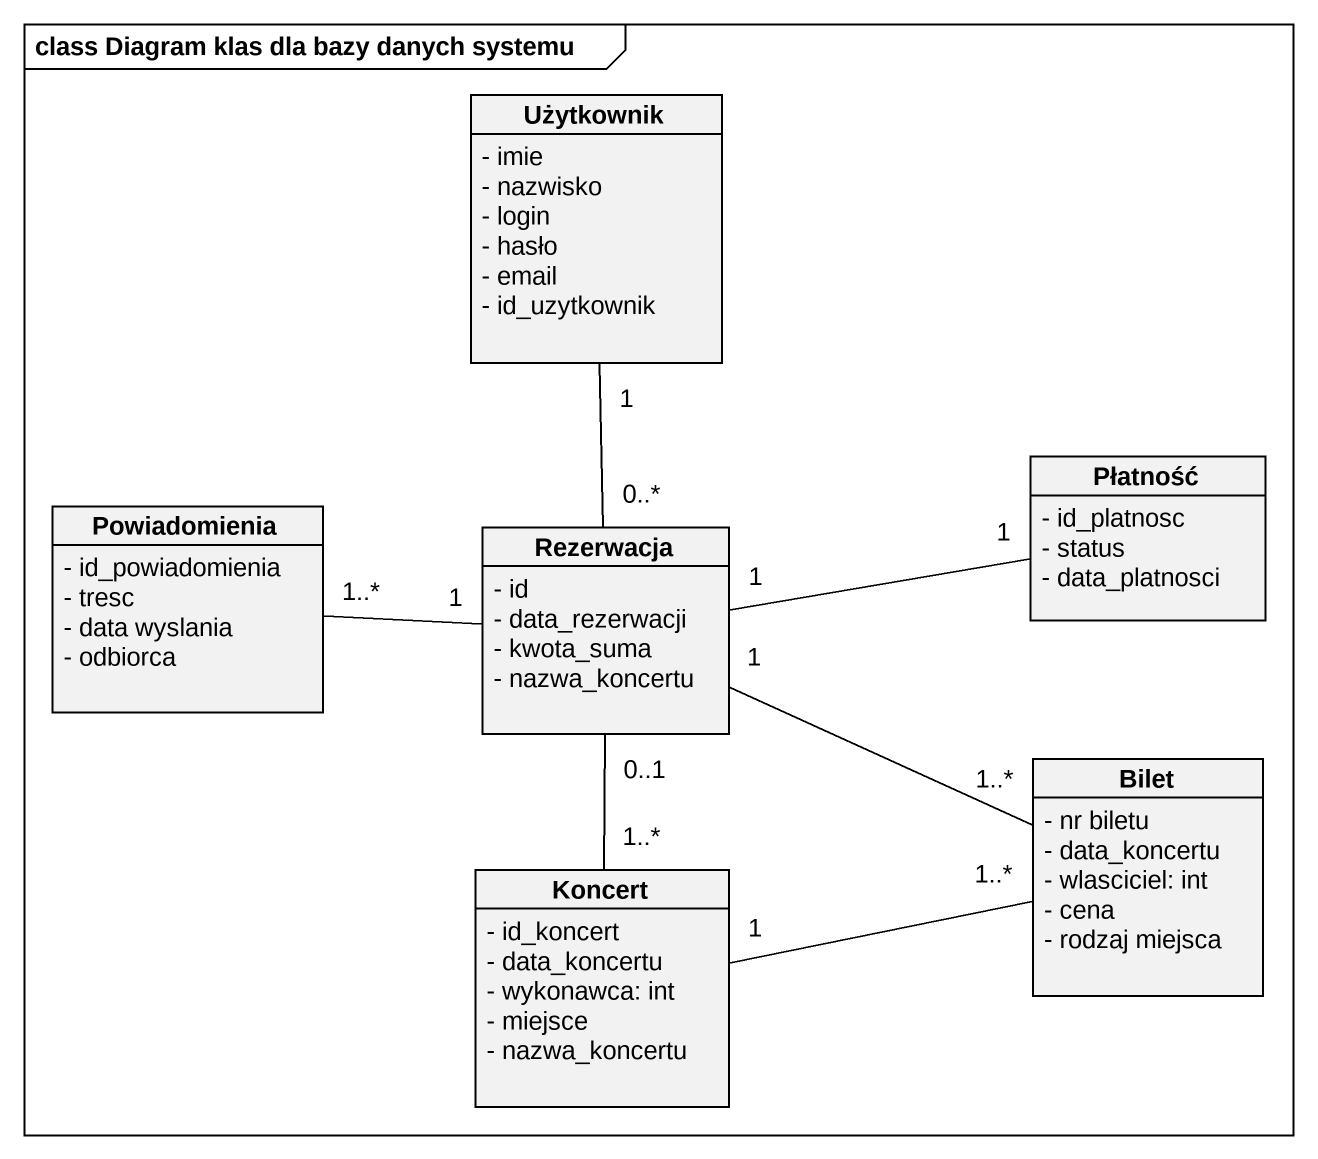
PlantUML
@startuml
mainframe class Diagram klas dla bazy danych systemu
hide circle
hide empty members
skinparam classAttributeIconSize 0
class Użytkownik {
  - imie
  - nazwisko
  - login
  - hasło
  - email
  - id_uzytkownik
}
class Płatność {
  - id_platnosc
  - status
  - data_platnosci
}
class Powiadomienia {
  - id_powiadomienia
  - tresc
  - data wyslania
  - odbiorca
}
class Rezerwacja {
  - id
  - data_rezerwacji
  - kwota_suma
  - nazwa_koncertu
}
class Bilet {
  - nr biletu
  - data_koncertu
  - wlasciciel: int
  - cena
  - rodzaj miejsca
}
class Koncert {
  - id_koncert
  - data_koncertu
  - wykonawca: int
  - miejsce
  - nazwa_koncertu
}
Rezerwacja "0..*" -up- "1" Użytkownik
Rezerwacja "1" -right- "1" Płatność
Rezerwacja "1" -left- "1..*" Powiadomienia
Rezerwacja "1" -right- "1..*" Bilet
Rezerwacja "0..1" -- "1..*" Koncert
Koncert "1" -right- "1..*" Bilet
@enduml
